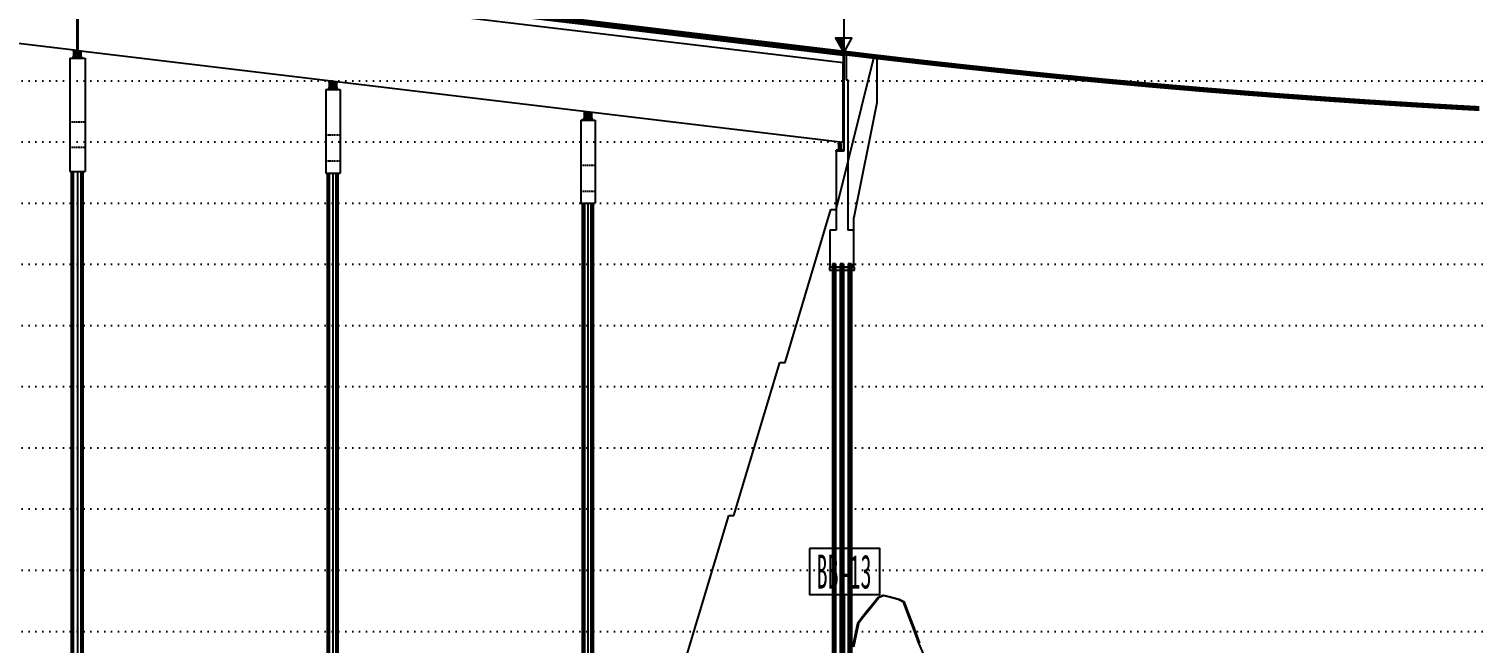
# Model space of a CAD drawing. Header units: millimetres. Extents: x -1499 to 6658, y -12483 to -6008.
# Drawn here: x 5701.9 to 5985, y -11335.4 to -11214.9 of the extents above; entities that cross this region are included whole.
import ezdxf
from ezdxf.enums import TextEntityAlignment as Align

# ---------------------------------------------------------------- set-up
doc = ezdxf.new("R2010")
doc.units = ezdxf.units.MM
for name, pattern in [('A-CENTR01', [2, 1.25, -0.25, 0.25, -0.25]), ('A-DASHD01', [0.75, 0.5, -0.25]), ('A-DOTLN01H', [0.125, 0, -0.125]), ('HIDDEN', [0.375, 0.25, -0.125])]:
    doc.linetypes.add(name, pattern=pattern)
for name, color, linetype in [('3공구_종점_CR-VPLN', 1, 'Continuous'), ('CR-GRID', 56, 'A-DOTLN01H'), ('CR-LEAL', 1, 'Continuous'), ('CS-CNTL', 1, 'A-CENTR01'), ('CS-CONC-MAJR', 4, 'Continuous'), ('CS-PATT', 1, 'Continuous'), ('CS-SYMB', 3, 'Continuous'), ('CS-TEXT', 3, 'Continuous'), ('Layer', 7, 'Continuous'), ('교량', 4, 'Continuous'), ('종단계획선', 7, 'Continuous'), ('종단지반선', 3, 'Continuous'), ('파일', 3, 'Continuous')]:
    doc.layers.add(name, color=color, linetype=linetype)
doc.layers.add('CR-VGRD', color=7, linetype='Continuous', true_color=0x7f7f7f)
doc.styles.add('굴림체', font='굴림체')

# ---------------------------------------------------------------- blocks, each defined once
blk = doc.blocks.new('BB-13')
at = {"layer": 'Layer'}
for points in [[(-2.25, 3.5), (-2.25, 2), (2.347, 2), (2.347, 3.5), (-2.25, 3.5)], [(-2.25, 2), (2.347, 2)], [(0, 2), (0, 0)], [(-1, 0), (-1, -10), (1, -10), (1, 0), (-1, 0)], [(-0.5, 0), (-0.5, -10)], [(0, 0), (0, -10)], [(0.5, 0), (0.5, -10)], [(1, -1), (4, -1)], [(1, -2), (4, -2)], [(1, -3), (4, -3)], [(1, -4), (4, -4)], [(1, -5), (4, -5)], [(1, -6), (4, -6)], [(1, -7), (4, -7)], [(1, -8), (4, -8)], [(1, -9), (4, -9)], [(-3, -10), (-1, -10)], [(-1, -10.45), (-0.55, -10)], [(-1, -11.45), (0.45, -10)], [(-1, -10.55), (-0.45, -10)], [(-1, -11.55), (0.55, -10)], [(-1, -10), (-1, -17), (1, -17), (1, -10), (-1, -10)], [(-0.5, -10.35), (-0.5, -10.65)], [(-0.15, -10), (0.15, -10)], [(0, -10), (0, -10.15)], [(0.5, -10.35), (0.5, -10.65)], [(1, -10), (4, -10)], [(-1, -12.45), (1, -10.45)], [(-1, -12.55), (1, -10.55)], [(-0.65, -10.5), (-0.35, -10.5)], [(0, -10.85), (0, -11.15)], [(0.35, -10.5), (0.65, -10.5)], [(-0.15, -11), (0.15, -11)], [(1, -11), (4, -11)], [(-1, -13.45), (1, -11.45)], [(-1, -13.55), (1, -11.55)], [(-0.65, -11.5), (-0.35, -11.5)], [(-0.5, -11.35), (-0.5, -11.65)], [(0.35, -11.5), (0.65, -11.5)], [(0.5, -11.35), (0.5, -11.65)], [(-0.15, -12), (0.15, -12)], [(0, -11.85), (0, -12.15)], [(1, -12), (4, -12)], [(-1, -14.45), (1, -12.45)], [(-1, -14.55), (1, -12.55)], [(-0.65, -12.5), (-0.35, -12.5)], [(-0.5, -12.35), (-0.5, -12.65)], [(0.35, -12.5), (0.65, -12.5)], [(0.5, -12.35), (0.5, -12.65)], [(-0.15, -13), (0.15, -13)], [(0, -12.85), (0, -13.15)], [(1, -13), (4, -13)], [(-1, -15.45), (1, -13.45)], [(-1, -15.55), (1, -13.55)], [(-0.65, -13.5), (-0.35, -13.5)], [(-0.5, -13.35), (-0.5, -13.65)], [(0.35, -13.5), (0.65, -13.5)], [(0.5, -13.35), (0.5, -13.65)], [(-0.15, -14), (0.15, -14)], [(0, -13.85), (0, -14.15)], [(1, -14), (4, -14)], [(-1, -16.45), (1, -14.45)], [(-1, -16.55), (1, -14.55)], [(-0.65, -14.5), (-0.35, -14.5)], [(-0.5, -14.35), (-0.5, -14.65)], [(0.35, -14.5), (0.65, -14.5)], [(0.5, -14.35), (0.5, -14.65)], [(-0.15, -15), (0.15, -15)], [(0, -14.85), (0, -15.15)], [(1, -15), (4, -15)], [(-0.65, -15.5), (-0.35, -15.5)], [(-0.55, -17), (1, -15.45)], [(-0.5, -15.35), (-0.5, -15.65)], [(-0.45, -17), (1, -15.55)], [(0.35, -15.5), (0.65, -15.5)], [(0.5, -15.35), (0.5, -15.65)], [(-0.15, -16), (0.15, -16)], [(0, -15.85), (0, -16.15)], [(1, -16), (4, -16)], [(-0.65, -16.5), (-0.35, -16.5)], [(-0.5, -16.35), (-0.5, -16.65)], [(0.35, -16.5), (0.65, -16.5)], [(0.45, -17), (1, -16.45)], [(0.5, -16.35), (0.5, -16.65)], [(0, -16.85), (0, -17)], [(0.55, -17), (1, -16.55)], [(-3, -17), (-1, -17)], [(-0.15, -17), (0.15, -17)], [(1, -17), (4, -17)]]:
    blk.add_lwpolyline(points, dxfattribs=at)
for centre, radius in [((-0.5, -0.3), 0.113), ((-0.5, -0.3), 0.101), ((-0.5, -0.3), 0.09), ((-0.5, -0.3), 0.0788), ((-0.5, -0.3), 0.0675), ((-0.5, -0.3), 0.0563), ((-0.5, -0.3), 0.045), ((-0.5, -0.3), 0.0338), ((-0.5, -0.3), 0.0225), ((-0.5, -0.3), 0.0112), ((0.5, -0.3), 0.113), ((0.5, -0.3), 0.101), ((0.5, -0.3), 0.09), ((0.5, -0.3), 0.0788), ((0.5, -0.3), 0.0675), ((0.5, -0.3), 0.0563), ((0.5, -0.3), 0.045), ((0.5, -0.3), 0.0338), ((0.5, -0.3), 0.0225), ((0.5, -0.3), 0.0112), ((0, -0.75), 0.113), ((0, -0.75), 0.101), ((0, -0.75), 0.09), ((0, -0.75), 0.0788), ((0, -0.75), 0.0675), ((0, -0.75), 0.0563), ((0, -0.75), 0.045), ((0, -0.75), 0.0338), ((0, -0.75), 0.0225), ((0, -0.75), 0.0112), ((-0.5, -1.2), 0.113), ((-0.5, -1.2), 0.101), ((-0.5, -1.2), 0.09), ((-0.5, -1.2), 0.0788), ((-0.5, -1.2), 0.0675), ((-0.5, -1.2), 0.0563), ((-0.5, -1.2), 0.045), ((-0.5, -1.2), 0.0338), ((-0.5, -1.2), 0.0225), ((-0.5, -1.2), 0.0112), ((0.5, -1.2), 0.113), ((0.5, -1.2), 0.101), ((0.5, -1.2), 0.09), ((0.5, -1.2), 0.0788), ((0.5, -1.2), 0.0675), ((0.5, -1.2), 0.0563), ((0.5, -1.2), 0.045), ((0.5, -1.2), 0.0338), ((0.5, -1.2), 0.0225), ((0.5, -1.2), 0.0112), ((0, -1.65), 0.113), ((0, -1.65), 0.101), ((0, -1.65), 0.09), ((0, -1.65), 0.0788), ((0, -1.65), 0.0675), ((0, -1.65), 0.0563), ((0, -1.65), 0.045), ((0, -1.65), 0.0338), ((0, -1.65), 0.0225), ((0, -1.65), 0.0112), ((-0.5, -2.1), 0.113), ((-0.5, -2.1), 0.101), ((-0.5, -2.1), 0.09), ((-0.5, -2.1), 0.0788), ((-0.5, -2.1), 0.0675), ((-0.5, -2.1), 0.0563), ((-0.5, -2.1), 0.045), ((-0.5, -2.1), 0.0338), ((-0.5, -2.1), 0.0225), ((-0.5, -2.1), 0.0112), ((0.5, -2.1), 0.113), ((0.5, -2.1), 0.101), ((0.5, -2.1), 0.09), ((0.5, -2.1), 0.0788), ((0.5, -2.1), 0.0675), ((0.5, -2.1), 0.0563), ((0.5, -2.1), 0.045), ((0.5, -2.1), 0.0338), ((0.5, -2.1), 0.0225), ((0.5, -2.1), 0.0112), ((0, -2.55), 0.113), ((0, -2.55), 0.101), ((0, -2.55), 0.09), ((0, -2.55), 0.0788), ((0, -2.55), 0.0675), ((0, -2.55), 0.0563), ((0, -2.55), 0.045), ((0, -2.55), 0.0338), ((0, -2.55), 0.0225), ((0, -2.55), 0.0112), ((-0.5, -3), 0.113), ((-0.5, -3), 0.101), ((-0.5, -3), 0.09), ((-0.5, -3), 0.0788), ((-0.5, -3), 0.0675), ((-0.5, -3), 0.0563), ((-0.5, -3), 0.045), ((-0.5, -3), 0.0338), ((-0.5, -3), 0.0225), ((-0.5, -3), 0.0112), ((0.5, -3), 0.113), ((0.5, -3), 0.101), ((0.5, -3), 0.09), ((0.5, -3), 0.0788), ((0.5, -3), 0.0675), ((0.5, -3), 0.0563), ((0.5, -3), 0.045), ((0.5, -3), 0.0338), ((0.5, -3), 0.0225), ((0.5, -3), 0.0112), ((0, -3.45), 0.113), ((0, -3.45), 0.101), ((0, -3.45), 0.09), ((0, -3.45), 0.0788), ((0, -3.45), 0.0675), ((0, -3.45), 0.0563), ((0, -3.45), 0.045), ((0, -3.45), 0.0338), ((0, -3.45), 0.0225), ((0, -3.45), 0.0112), ((-0.5, -3.9), 0.113), ((-0.5, -3.9), 0.101), ((-0.5, -3.9), 0.09), ((-0.5, -3.9), 0.0788), ((-0.5, -3.9), 0.0675), ((-0.5, -3.9), 0.0563), ((-0.5, -3.9), 0.045), ((-0.5, -3.9), 0.0338), ((-0.5, -3.9), 0.0225), ((-0.5, -3.9), 0.0112), ((0, -4.35), 0.113), ((0.5, -3.9), 0.113), ((0.5, -3.9), 0.101), ((0.5, -3.9), 0.09), ((0.5, -3.9), 0.0788), ((0.5, -3.9), 0.0675), ((0.5, -3.9), 0.0563), ((0.5, -3.9), 0.045), ((0.5, -3.9), 0.0338), ((0.5, -3.9), 0.0225), ((0.5, -3.9), 0.0112), ((-0.5, -4.8), 0.113), ((-0.5, -4.8), 0.101), ((-0.5, -4.8), 0.09), ((0, -4.35), 0.101), ((0, -4.35), 0.09), ((0, -4.35), 0.0788), ((0, -4.35), 0.0675), ((0, -4.35), 0.0563), ((0, -4.35), 0.045), ((0, -4.35), 0.0338), ((0, -4.35), 0.0225), ((0, -4.35), 0.0112), ((0.5, -4.8), 0.113), ((0.5, -4.8), 0.101), ((0.5, -4.8), 0.09), ((-0.5, -4.8), 0.0788), ((-0.5, -4.8), 0.0675), ((-0.5, -4.8), 0.0563), ((-0.5, -4.8), 0.045), ((-0.5, -4.8), 0.0338), ((-0.5, -4.8), 0.0225), ((-0.5, -4.8), 0.0112), ((0, -5.25), 0.113), ((0, -5.25), 0.101), ((0, -5.25), 0.09), ((0, -5.25), 0.0788), ((0, -5.25), 0.0675), ((0.5, -4.8), 0.0788), ((0.5, -4.8), 0.0675), ((0.5, -4.8), 0.0563), ((0.5, -4.8), 0.045), ((0.5, -4.8), 0.0338), ((0.5, -4.8), 0.0225), ((0.5, -4.8), 0.0112), ((-0.5, -5.7), 0.113), ((-0.5, -5.7), 0.101), ((-0.5, -5.7), 0.09), ((-0.5, -5.7), 0.0788), ((-0.5, -5.7), 0.0675), ((-0.5, -5.7), 0.0563), ((-0.5, -5.7), 0.045), ((0, -5.25), 0.0563), ((0, -5.25), 0.045), ((0, -5.25), 0.0338), ((0, -5.25), 0.0225), ((0, -5.25), 0.0112), ((0.5, -5.7), 0.113), ((0.5, -5.7), 0.101), ((0.5, -5.7), 0.09), ((0.5, -5.7), 0.0788), ((0.5, -5.7), 0.0675), ((0.5, -5.7), 0.0563), ((0.5, -5.7), 0.045), ((-0.5, -5.7), 0.0338), ((-0.5, -5.7), 0.0225), ((-0.5, -5.7), 0.0112), ((0, -6.15), 0.113), ((0, -6.15), 0.101), ((0, -6.15), 0.09), ((0, -6.15), 0.0788), ((0, -6.15), 0.0675), ((0, -6.15), 0.0563), ((0, -6.15), 0.045), ((0, -6.15), 0.0338), ((0, -6.15), 0.0225), ((0.5, -5.7), 0.0338), ((0.5, -5.7), 0.0225), ((0.5, -5.7), 0.0112), ((-0.5, -6.6), 0.113), ((-0.5, -6.6), 0.101), ((-0.5, -6.6), 0.09), ((-0.5, -6.6), 0.0788), ((-0.5, -6.6), 0.0675), ((-0.5, -6.6), 0.0563), ((-0.5, -6.6), 0.045), ((-0.5, -6.6), 0.0338), ((-0.5, -6.6), 0.0225), ((-0.5, -6.6), 0.0112), ((0, -6.15), 0.0112), ((0.5, -6.6), 0.113), ((0.5, -6.6), 0.101), ((0.5, -6.6), 0.09), ((0.5, -6.6), 0.0788), ((0.5, -6.6), 0.0675), ((0.5, -6.6), 0.0563), ((0.5, -6.6), 0.045), ((0.5, -6.6), 0.0338), ((0.5, -6.6), 0.0225), ((0.5, -6.6), 0.0112), ((0, -7.05), 0.113), ((0, -7.05), 0.101), ((0, -7.05), 0.09), ((0, -7.05), 0.0788), ((0, -7.05), 0.0675), ((0, -7.05), 0.0563), ((0, -7.05), 0.045), ((0, -7.05), 0.0338), ((0, -7.05), 0.0225), ((0, -7.05), 0.0112), ((-0.5, -7.5), 0.113), ((-0.5, -7.5), 0.101), ((-0.5, -7.5), 0.09), ((-0.5, -7.5), 0.0788), ((-0.5, -7.5), 0.0675), ((-0.5, -7.5), 0.0563), ((-0.5, -7.5), 0.045), ((-0.5, -7.5), 0.0338), ((-0.5, -7.5), 0.0225), ((-0.5, -7.5), 0.0112), ((0.5, -7.5), 0.113), ((0.5, -7.5), 0.101), ((0.5, -7.5), 0.09), ((0.5, -7.5), 0.0788), ((0.5, -7.5), 0.0675), ((0.5, -7.5), 0.0563), ((0.5, -7.5), 0.045), ((0.5, -7.5), 0.0338), ((0.5, -7.5), 0.0225), ((0.5, -7.5), 0.0112), ((0, -7.95), 0.113), ((0, -7.95), 0.101), ((0, -7.95), 0.09), ((0, -7.95), 0.0788), ((0, -7.95), 0.0675), ((0, -7.95), 0.0563), ((0, -7.95), 0.045), ((0, -7.95), 0.0338), ((0, -7.95), 0.0225), ((0, -7.95), 0.0112), ((-0.5, -8.4), 0.113), ((-0.5, -8.4), 0.101), ((-0.5, -8.4), 0.09), ((-0.5, -8.4), 0.0788), ((-0.5, -8.4), 0.0675), ((-0.5, -8.4), 0.0563), ((-0.5, -8.4), 0.045), ((-0.5, -8.4), 0.0338), ((-0.5, -8.4), 0.0225), ((-0.5, -8.4), 0.0112), ((0.5, -8.4), 0.113), ((0.5, -8.4), 0.101), ((0.5, -8.4), 0.09), ((0.5, -8.4), 0.0788), ((0.5, -8.4), 0.0675), ((0.5, -8.4), 0.0563), ((0.5, -8.4), 0.045), ((0.5, -8.4), 0.0338), ((0.5, -8.4), 0.0225), ((0.5, -8.4), 0.0112), ((0, -8.85), 0.113), ((0, -8.85), 0.101), ((0, -8.85), 0.09), ((0, -8.85), 0.0788), ((0, -8.85), 0.0675), ((0, -8.85), 0.0563), ((0, -8.85), 0.045), ((0, -8.85), 0.0338), ((0, -8.85), 0.0225), ((0, -8.85), 0.0112), ((-0.5, -9.3), 0.113), ((-0.5, -9.3), 0.101), ((-0.5, -9.3), 0.09), ((-0.5, -9.3), 0.0788), ((-0.5, -9.3), 0.0675), ((-0.5, -9.3), 0.0563), ((-0.5, -9.3), 0.045), ((-0.5, -9.3), 0.0338), ((-0.5, -9.3), 0.0225), ((-0.5, -9.3), 0.0112), ((0.5, -9.3), 0.113), ((0.5, -9.3), 0.101), ((0.5, -9.3), 0.09), ((0.5, -9.3), 0.0788), ((0.5, -9.3), 0.0675), ((0.5, -9.3), 0.0563), ((0.5, -9.3), 0.045), ((0.5, -9.3), 0.0338), ((0.5, -9.3), 0.0225), ((0.5, -9.3), 0.0112), ((0, -9.75), 0.113), ((0, -9.75), 0.101), ((0, -9.75), 0.09), ((0, -9.75), 0.0788), ((0, -9.75), 0.0675), ((0, -9.75), 0.0563), ((0, -9.75), 0.045), ((0, -9.75), 0.0338), ((0, -9.75), 0.0225), ((0, -9.75), 0.0112)]:
    blk.add_circle(centre, radius, dxfattribs=at)
at = {"layer": 'Layer', "style": '굴림체'}
blk.add_text('BB-13', height=1.1111, dxfattribs=at).set_placement((0, 2.75), align=Align.MIDDLE_CENTER)
for s, p in [('15/30', (1, -0.87)), ('23/30', (1, -1.87)), ('31/30', (1, -2.87)), ('38/30', (1, -3.87)), ('47/30', (1, -4.87)), ('50/19', (1, -5.87)), ('50/19', (1, -6.87)), ('50/18', (1, -7.87)), ('50/16', (1, -8.87)), ('  10.0', (-4, -9.87)), ('50/10', (1, -9.87)), ('50/10', (1, -10.87)), ('50/ 8', (1, -11.87)), ('50/ 6', (1, -12.87)), ('50/ 8', (1, -13.87)), ('50/ 5', (1, -14.87)), ('50/ 3', (1, -15.87)), ('  17.0', (-4, -16.87)), ('50/ 2', (1, -16.87))]:
    blk.add_text(s, height=0.7407, dxfattribs=at).set_placement(p)
blk = doc.blocks.new('1231241242144122')
at = {"color": 1, "ltscale": 1000}
for p, q in [((7489.38, -11182.43), (7489.38, -10981.43)), ((7489.44, -11182.43), (7489.44, -10981.43)), ((7489.56, -11182.43), (7489.56, -10981.43)), ((7489.76, -11182.43), (7489.76, -10981.43)), ((7490.51, -10981.43), (7490.51, -11182.43)), ((7491.26, -11182.43), (7491.26, -10981.43)), ((7491.46, -11182.43), (7491.46, -10981.43)), ((7491.58, -11182.43), (7491.58, -10981.43)), ((7491.64, -11182.43), (7491.64, -10981.43)), ((7539.57, -11193.54), (7539.57, -10981.74)), ((7539.63, -11193.54), (7539.63, -10981.74)), ((7539.75, -11193.54), (7539.75, -10981.74)), ((7539.95, -11193.54), (7539.95, -10981.74)), ((7540.6, -10981.74), (7540.6, -11193.54)), ((7541.25, -11193.54), (7541.25, -10981.74)), ((7541.45, -11193.54), (7541.45, -10981.74)), ((7541.57, -11193.54), (7541.57, -10981.74)), ((7541.63, -11193.54), (7541.63, -10981.74)), ((7589.56, -11143.64), (7589.56, -10987.64)), ((7589.62, -11143.64), (7589.62, -10987.64)), ((7589.74, -11143.64), (7589.74, -10987.64)), ((7589.94, -11143.64), (7589.94, -10987.64)), ((7590.59, -10987.64), (7590.59, -11143.64)), ((7591.24, -11143.64), (7591.24, -10987.64)), ((7591.44, -11143.64), (7591.44, -10987.64)), ((7591.56, -11143.64), (7591.56, -10987.64)), ((7591.62, -11143.64), (7591.62, -10987.64))]:
    blk.add_line(p, q, dxfattribs=at)
at = {"layer": '3공구_종점_CR-VPLN', "linetype": 'Continuous'}
for p, q in [((7195.41, -10904.72), (7642.91, -10958.42)), ((7642.91, -10958.42), (7643.41, -10958.48)), ((7643.41, -10958.48), (7643.91, -10958.54)), ((7643.91, -10958.54), (7644.41, -10958.6)), ((7644.41, -10958.6), (7644.91, -10958.66)), ((7644.91, -10958.66), (7645.41, -10958.71)), ((7645.41, -10958.71), (7645.91, -10958.77)), ((7645.91, -10958.77), (7646.41, -10958.83)), ((7646.41, -10958.83), (7646.91, -10958.89)), ((7646.91, -10958.89), (7647.41, -10958.95)), ((7647.41, -10958.95), (7647.91, -10959.01)), ((7647.91, -10959.01), (7648.41, -10959.07)), ((7648.41, -10959.07), (7648.91, -10959.13)), ((7648.91, -10959.13), (7649.41, -10959.18)), ((7649.41, -10959.18), (7649.91, -10959.24)), ((7649.91, -10959.24), (7650.41, -10959.3)), ((7650.41, -10959.3), (7650.91, -10959.36)), ((7650.91, -10959.36), (7651.41, -10959.42)), ((7651.41, -10959.42), (7651.91, -10959.47)), ((7651.91, -10959.47), (7652.41, -10959.53)), ((7652.41, -10959.53), (7652.91, -10959.59)), ((7652.91, -10959.59), (7653.41, -10959.65)), ((7653.41, -10959.65), (7653.91, -10959.7)), ((7653.91, -10959.7), (7654.41, -10959.76)), ((7654.41, -10959.76), (7654.91, -10959.82)), ((7654.91, -10959.82), (7655.41, -10959.87)), ((7655.41, -10959.87), (7655.91, -10959.93)), ((7655.91, -10959.93), (7656.41, -10959.99)), ((7656.41, -10959.99), (7656.91, -10960.04)), ((7656.91, -10960.04), (7657.41, -10960.1)), ((7657.41, -10960.1), (7657.91, -10960.16)), ((7657.91, -10960.16), (7658.41, -10960.21)), ((7658.41, -10960.21), (7658.91, -10960.27)), ((7658.91, -10960.27), (7659.41, -10960.32)), ((7659.41, -10960.32), (7659.91, -10960.38)), ((7659.91, -10960.38), (7660.41, -10960.43)), ((7660.41, -10960.43), (7660.91, -10960.49)), ((7660.91, -10960.49), (7661.41, -10960.54)), ((7661.41, -10960.54), (7661.91, -10960.6)), ((7661.91, -10960.6), (7662.41, -10960.65)), ((7662.41, -10960.65), (7662.91, -10960.71)), ((7662.91, -10960.71), (7663.41, -10960.76)), ((7663.41, -10960.76), (7663.91, -10960.82)), ((7663.91, -10960.82), (7664.41, -10960.87)), ((7664.41, -10960.87), (7664.91, -10960.93)), ((7664.91, -10960.93), (7665.41, -10960.98)), ((7665.41, -10960.98), (7665.91, -10961.03)), ((7665.91, -10961.03), (7666.41, -10961.09)), ((7666.41, -10961.09), (7666.91, -10961.14)), ((7666.91, -10961.14), (7667.41, -10961.19)), ((7667.41, -10961.19), (7667.91, -10961.25)), ((7667.91, -10961.25), (7668.41, -10961.3)), ((7668.41, -10961.3), (7668.91, -10961.35)), ((7668.91, -10961.35), (7669.41, -10961.41)), ((7669.41, -10961.41), (7669.91, -10961.46)), ((7669.91, -10961.46), (7670.41, -10961.51)), ((7670.41, -10961.51), (7670.91, -10961.56)), ((7670.91, -10961.56), (7671.41, -10961.62)), ((7671.41, -10961.62), (7671.91, -10961.67)), ((7671.91, -10961.67), (7672.41, -10961.72)), ((7672.41, -10961.72), (7672.91, -10961.77)), ((7672.91, -10961.77), (7673.41, -10961.83)), ((7673.41, -10961.83), (7673.91, -10961.88)), ((7673.91, -10961.88), (7674.41, -10961.93)), ((7674.41, -10961.93), (7674.91, -10961.98)), ((7674.91, -10961.98), (7675.41, -10962.03)), ((7675.41, -10962.03), (7675.91, -10962.08)), ((7675.91, -10962.08), (7676.41, -10962.13)), ((7676.41, -10962.13), (7676.91, -10962.18)), ((7676.91, -10962.18), (7677.41, -10962.24)), ((7677.41, -10962.24), (7677.91, -10962.29)), ((7677.91, -10962.29), (7678.41, -10962.34)), ((7678.41, -10962.34), (7678.91, -10962.39)), ((7678.91, -10962.39), (7679.41, -10962.44)), ((7679.41, -10962.44), (7679.91, -10962.49)), ((7679.91, -10962.49), (7680.41, -10962.54)), ((7680.41, -10962.54), (7680.91, -10962.59)), ((7680.91, -10962.59), (7681.41, -10962.64)), ((7681.41, -10962.64), (7681.91, -10962.69)), ((7681.91, -10962.69), (7682.41, -10962.74)), ((7682.41, -10962.74), (7682.91, -10962.78)), ((7682.91, -10962.78), (7683.41, -10962.83)), ((7683.41, -10962.83), (7683.91, -10962.88)), ((7683.91, -10962.88), (7684.41, -10962.93)), ((7684.41, -10962.93), (7684.91, -10962.98)), ((7684.91, -10962.98), (7685.41, -10963.03)), ((7685.41, -10963.03), (7685.91, -10963.08)), ((7685.91, -10963.08), (7686.41, -10963.13)), ((7686.41, -10963.13), (7686.91, -10963.17)), ((7686.91, -10963.17), (7687.41, -10963.22)), ((7687.41, -10963.22), (7687.91, -10963.27)), ((7687.91, -10963.27), (7688.41, -10963.32)), ((7688.41, -10963.32), (7688.91, -10963.37)), ((7688.91, -10963.37), (7689.41, -10963.41)), ((7689.41, -10963.41), (7689.91, -10963.46)), ((7689.91, -10963.46), (7690.41, -10963.51)), ((7690.41, -10963.51), (7690.91, -10963.56)), ((7690.91, -10963.56), (7691.41, -10963.6)), ((7691.41, -10963.6), (7691.91, -10963.65)), ((7691.91, -10963.65), (7692.41, -10963.7)), ((7692.41, -10963.7), (7692.91, -10963.74)), ((7692.91, -10963.74), (7693.41, -10963.79)), ((7693.41, -10963.79), (7693.91, -10963.83)), ((7693.91, -10963.83), (7694.41, -10963.88)), ((7694.41, -10963.88), (7694.91, -10963.93)), ((7694.91, -10963.93), (7695.41, -10963.97)), ((7695.41, -10963.97), (7695.91, -10964.02)), ((7695.91, -10964.02), (7696.41, -10964.06)), ((7696.41, -10964.06), (7696.91, -10964.11)), ((7696.91, -10964.11), (7697.41, -10964.16)), ((7697.41, -10964.16), (7697.91, -10964.2)), ((7697.91, -10964.2), (7698.41, -10964.25)), ((7698.41, -10964.25), (7698.91, -10964.29)), ((7698.91, -10964.29), (7699.41, -10964.34)), ((7699.41, -10964.34), (7699.91, -10964.38)), ((7699.91, -10964.38), (7700.41, -10964.42)), ((7700.41, -10964.42), (7700.91, -10964.47)), ((7700.91, -10964.47), (7701.41, -10964.51)), ((7701.41, -10964.51), (7701.91, -10964.56)), ((7701.91, -10964.56), (7702.41, -10964.6)), ((7702.41, -10964.6), (7702.91, -10964.65)), ((7702.91, -10964.65), (7703.41, -10964.69)), ((7703.41, -10964.69), (7703.91, -10964.73)), ((7703.91, -10964.73), (7704.41, -10964.78)), ((7704.41, -10964.78), (7704.91, -10964.82)), ((7704.91, -10964.82), (7705.41, -10964.86)), ((7705.41, -10964.86), (7705.91, -10964.91)), ((7705.91, -10964.91), (7706.41, -10964.95)), ((7706.41, -10964.95), (7706.91, -10964.99)), ((7706.91, -10964.99), (7707.41, -10965.03)), ((7707.41, -10965.03), (7707.91, -10965.08)), ((7707.91, -10965.08), (7708.41, -10965.12)), ((7708.41, -10965.12), (7708.91, -10965.16)), ((7708.91, -10965.16), (7709.41, -10965.2)), ((7709.41, -10965.2), (7709.91, -10965.25)), ((7709.91, -10965.25), (7710.41, -10965.29)), ((7710.41, -10965.29), (7710.91, -10965.33)), ((7710.91, -10965.33), (7711.41, -10965.37)), ((7711.41, -10965.37), (7711.91, -10965.41)), ((7711.91, -10965.41), (7712.41, -10965.45)), ((7712.41, -10965.45), (7712.91, -10965.49)), ((7712.91, -10965.49), (7713.41, -10965.54)), ((7713.41, -10965.54), (7713.91, -10965.58)), ((7713.91, -10965.58), (7714.41, -10965.62)), ((7714.41, -10965.62), (7714.91, -10965.66)), ((7714.91, -10965.66), (7715.41, -10965.7)), ((7715.41, -10965.7), (7715.91, -10965.74)), ((7715.91, -10965.74), (7716.41, -10965.78)), ((7716.41, -10965.78), (7716.91, -10965.82)), ((7716.91, -10965.82), (7717.41, -10965.86)), ((7717.41, -10965.86), (7717.91, -10965.9)), ((7717.91, -10965.9), (7718.41, -10965.94)), ((7718.41, -10965.94), (7718.91, -10965.98)), ((7718.91, -10965.98), (7719.41, -10966.02)), ((7719.41, -10966.02), (7719.91, -10966.06)), ((7719.91, -10966.06), (7720.41, -10966.1)), ((7720.41, -10966.1), (7720.91, -10966.14)), ((7720.91, -10966.14), (7721.41, -10966.17)), ((7721.41, -10966.17), (7721.91, -10966.21)), ((7721.91, -10966.21), (7722.41, -10966.25)), ((7722.41, -10966.25), (7722.91, -10966.29)), ((7722.91, -10966.29), (7723.41, -10966.33)), ((7723.41, -10966.33), (7723.91, -10966.37)), ((7723.91, -10966.37), (7724.41, -10966.41)), ((7724.41, -10966.41), (7724.91, -10966.44)), ((7724.91, -10966.44), (7725.41, -10966.48)), ((7725.41, -10966.48), (7725.91, -10966.52)), ((7725.91, -10966.52), (7726.41, -10966.56)), ((7726.41, -10966.56), (7726.91, -10966.59)), ((7726.91, -10966.59), (7727.41, -10966.63)), ((7727.41, -10966.63), (7727.91, -10966.67)), ((7727.91, -10966.67), (7728.41, -10966.71)), ((7728.41, -10966.71), (7728.91, -10966.74)), ((7728.91, -10966.74), (7729.41, -10966.78)), ((7729.41, -10966.78), (7729.91, -10966.82)), ((7729.91, -10966.82), (7730.41, -10966.85)), ((7730.41, -10966.85), (7730.91, -10966.89)), ((7730.91, -10966.89), (7731.41, -10966.92)), ((7731.41, -10966.92), (7731.91, -10966.96)), ((7731.91, -10966.96), (7732.41, -10967)), ((7732.41, -10967), (7732.91, -10967.03)), ((7732.91, -10967.03), (7733.41, -10967.07)), ((7733.41, -10967.07), (7733.91, -10967.1)), ((7733.91, -10967.1), (7734.41, -10967.14)), ((7734.41, -10967.14), (7734.91, -10967.17)), ((7734.91, -10967.17), (7735.41, -10967.21)), ((7735.41, -10967.21), (7735.91, -10967.24)), ((7735.91, -10967.24), (7736.41, -10967.28)), ((7736.41, -10967.28), (7736.91, -10967.31)), ((7736.91, -10967.31), (7737.41, -10967.35)), ((7737.41, -10967.35), (7737.91, -10967.38)), ((7737.91, -10967.38), (7738.41, -10967.42)), ((7738.41, -10967.42), (7738.91, -10967.45)), ((7738.91, -10967.45), (7739.41, -10967.49)), ((7739.41, -10967.49), (7739.91, -10967.52)), ((7739.91, -10967.52), (7740.41, -10967.55)), ((7740.41, -10967.55), (7740.91, -10967.59)), ((7740.91, -10967.59), (7741.41, -10967.62)), ((7741.41, -10967.62), (7741.91, -10967.65)), ((7741.91, -10967.65), (7742.41, -10967.69)), ((7742.41, -10967.69), (7742.91, -10967.72)), ((7742.91, -10967.72), (7743.41, -10967.75)), ((7743.41, -10967.75), (7743.91, -10967.79)), ((7743.91, -10967.79), (7744.41, -10967.82))]:
    blk.add_line(p, q, dxfattribs=at)
at = {"layer": 'CR-VGRD', "color": 3, "linetype": 'Continuous'}
for p, q in [((7639.21, -10988.87), (7646.71, -10958.87)), ((7639.21, -10988.87), (7646.71, -10958.87)), ((7629.21, -11018.87), (7638.21, -10988.87)), ((7629.21, -11018.87), (7638.21, -10988.87)), ((7638.21, -10988.87), (7639.21, -10988.87)), ((7638.21, -10988.87), (7639.21, -10988.87)), ((7619.21, -11048.87), (7628.21, -11018.87)), ((7619.21, -11048.87), (7628.21, -11018.87)), ((7628.21, -11018.87), (7629.21, -11018.87)), ((7628.21, -11018.87), (7629.21, -11018.87)), ((7609.21, -11078.87), (7618.21, -11048.87)), ((7618.21, -11048.87), (7619.21, -11048.87)), ((7618.21, -11048.87), (7619.21, -11048.87)), ((7618.21, -11048.87), (7619.21, -11048.87))]:
    blk.add_line(p, q, dxfattribs=at)
at = {"layer": 'CS-CNTL', "linetype": 'A-DASHD01'}
for p, q in [((7638.79, -10999.55), (7638.79, -11245.55)), ((7640.36, -10999.55), (7640.36, -11245.55)), ((7641.92, -10999.55), (7641.92, -11245.55))]:
    blk.add_line(p, q, dxfattribs=at)
at = {"layer": 'CS-CONC-MAJR'}
for p, q in [((7489.76, -10957.67), (7490.36, -10957.7)), ((7489.76, -10957.83), (7489.76, -10957.67)), ((7489.76, -10957.83), (7490.36, -10957.83)), ((7489.81, -10958.73), (7489.81, -10957.83)), ((7489.81, -10958.73), (7489.81, -10957.83)), ((7489.83, -10958.73), (7489.83, -10957.83)), ((7489.86, -10958.73), (7489.86, -10957.83)), ((7489.91, -10958.73), (7489.91, -10957.83)), ((7490.06, -10958.73), (7490.06, -10957.83)), ((7490.06, -10958.73), (7490.06, -10957.83)), ((7490.21, -10958.73), (7490.21, -10957.83)), ((7490.26, -10958.73), (7490.26, -10957.83)), ((7490.29, -10958.73), (7490.29, -10957.83)), ((7490.3, -10958.73), (7490.3, -10957.83)), ((7490.31, -10957.83), (7490.31, -10958.73)), ((7490.36, -10957.7), (7490.36, -10957.83)), ((7490.66, -10957.69), (7491.26, -10957.72)), ((7490.66, -10957.86), (7490.66, -10957.69)), ((7490.66, -10957.86), (7491.26, -10957.86)), ((7490.71, -10958.76), (7490.71, -10957.86)), ((7490.71, -10958.76), (7490.71, -10957.86)), ((7490.73, -10958.76), (7490.73, -10957.86)), ((7490.76, -10958.76), (7490.76, -10957.86)), ((7490.81, -10958.76), (7490.81, -10957.86)), ((7490.96, -10958.76), (7490.96, -10957.86)), ((7490.96, -10958.76), (7490.96, -10957.86)), ((7491.11, -10958.76), (7491.11, -10957.86)), ((7491.16, -10958.76), (7491.16, -10957.86)), ((7491.19, -10958.76), (7491.19, -10957.86)), ((7491.2, -10958.76), (7491.2, -10957.86)), ((7491.21, -10957.86), (7491.21, -10958.76)), ((7491.26, -10957.72), (7491.26, -10957.86)), ((7640.71, -10958.15), (7640.71, -10977.4)), ((7640.71, -10958.15), (7641.21, -10958.15)), ((7641.21, -10958.15), (7641.21, -10963.43)), ((7489.51, -10959.03), (7490.51, -10959.03)), ((7489.51, -10959.21), (7489.51, -10959.03)), ((7489.51, -10959.21), (7491.41, -10959.21)), ((7489.71, -10959.03), (7489.76, -10958.73)), ((7490.41, -10959.03), (7489.71, -10959.03)), ((7489.76, -10958.73), (7490.36, -10958.73)), ((7490.31, -10958.73), (7489.81, -10958.73)), ((7490.36, -10958.73), (7490.41, -10959.03)), ((7490.51, -10959.03), (7490.51, -10959.06)), ((7490.51, -10959.06), (7491.41, -10959.06)), ((7490.61, -10959.06), (7490.66, -10958.76)), ((7491.31, -10959.06), (7490.61, -10959.06)), ((7490.66, -10958.76), (7491.26, -10958.76)), ((7491.21, -10958.76), (7490.71, -10958.76)), ((7491.26, -10958.76), (7491.31, -10959.06)), ((7491.41, -10959.06), (7491.41, -10959.21)), ((7647.21, -10958.93), (7647.21, -10967.93)), ((7539.85, -10963.82), (7540.45, -10963.85)), ((7539.85, -10963.98), (7539.85, -10963.82)), ((7539.85, -10963.98), (7540.45, -10963.98)), ((7539.9, -10964.88), (7539.9, -10963.98)), ((7539.9, -10964.88), (7539.9, -10963.98)), ((7539.92, -10964.88), (7539.92, -10963.98)), ((7539.95, -10964.88), (7539.95, -10963.98)), ((7540, -10964.88), (7540, -10963.98)), ((7540.15, -10964.88), (7540.15, -10963.98)), ((7540.15, -10964.88), (7540.15, -10963.98)), ((7540.3, -10964.88), (7540.3, -10963.98)), ((7540.35, -10964.88), (7540.35, -10963.98)), ((7540.38, -10964.88), (7540.38, -10963.98)), ((7540.39, -10964.88), (7540.39, -10963.98)), ((7540.4, -10963.98), (7540.4, -10964.88)), ((7540.45, -10963.85), (7540.45, -10963.98)), ((7540.75, -10963.84), (7541.35, -10963.87)), ((7540.75, -10964.01), (7540.75, -10963.84)), ((7540.75, -10964.01), (7541.35, -10964.01)), ((7540.8, -10964.91), (7540.8, -10964.01)), ((7540.8, -10964.91), (7540.8, -10964.01)), ((7540.82, -10964.91), (7540.82, -10964.01)), ((7540.85, -10964.91), (7540.85, -10964.01)), ((7540.9, -10964.91), (7540.9, -10964.01)), ((7541.05, -10964.91), (7541.05, -10964.01)), ((7541.05, -10964.91), (7541.05, -10964.01)), ((7541.2, -10964.91), (7541.2, -10964.01)), ((7541.25, -10964.91), (7541.25, -10964.01)), ((7541.28, -10964.91), (7541.28, -10964.01)), ((7541.29, -10964.91), (7541.29, -10964.01)), ((7541.3, -10964.01), (7541.3, -10964.91)), ((7541.35, -10963.87), (7541.35, -10964.01)), ((7641.21, -10963.43), (7641.51, -10963.43)), ((7641.51, -10963.43), (7641.51, -10992.95)), ((7539.6, -10965.18), (7540.6, -10965.18)), ((7539.6, -10965.36), (7539.6, -10965.18)), ((7539.6, -10965.36), (7541.5, -10965.36)), ((7539.8, -10965.18), (7539.85, -10964.88)), ((7540.5, -10965.18), (7539.8, -10965.18)), ((7539.85, -10964.88), (7540.45, -10964.88)), ((7540.4, -10964.88), (7539.9, -10964.88)), ((7540.45, -10964.88), (7540.5, -10965.18)), ((7540.6, -10965.18), (7540.6, -10965.21)), ((7540.6, -10965.21), (7541.5, -10965.21)), ((7540.7, -10965.21), (7540.75, -10964.91)), ((7541.4, -10965.21), (7540.7, -10965.21)), ((7540.75, -10964.91), (7541.35, -10964.91)), ((7541.3, -10964.91), (7540.8, -10964.91)), ((7541.35, -10964.91), (7541.4, -10965.21)), ((7541.5, -10965.21), (7541.5, -10965.36)), ((7589.84, -10969.81), (7590.44, -10969.84)), ((7589.84, -10969.98), (7589.84, -10969.81)), ((7590.44, -10969.84), (7590.44, -10969.98)), ((7590.74, -10969.84), (7591.34, -10969.87)), ((7590.74, -10970), (7590.74, -10969.84)), ((7591.34, -10969.87), (7591.34, -10970)), ((7647.21, -10967.93), (7642.71, -10990.43)), ((7589.59, -10971.18), (7590.59, -10971.18)), ((7589.59, -10971.35), (7589.59, -10971.18)), ((7589.59, -10971.35), (7591.49, -10971.35)), ((7589.79, -10971.18), (7589.84, -10970.88)), ((7590.49, -10971.18), (7589.79, -10971.18)), ((7589.84, -10969.98), (7590.44, -10969.98)), ((7589.84, -10970.88), (7590.44, -10970.88)), ((7589.89, -10970.88), (7589.89, -10969.98)), ((7589.89, -10970.88), (7589.89, -10969.98)), ((7590.39, -10970.88), (7589.89, -10970.88)), ((7589.91, -10970.88), (7589.91, -10969.98)), ((7589.94, -10970.88), (7589.94, -10969.98)), ((7589.99, -10970.88), (7589.99, -10969.98)), ((7590.14, -10970.88), (7590.14, -10969.98)), ((7590.14, -10970.88), (7590.14, -10969.98)), ((7590.29, -10970.88), (7590.29, -10969.98)), ((7590.34, -10970.88), (7590.34, -10969.98)), ((7590.37, -10970.88), (7590.37, -10969.98)), ((7590.38, -10970.88), (7590.38, -10969.98)), ((7590.39, -10969.98), (7590.39, -10970.88)), ((7590.44, -10970.88), (7590.49, -10971.18)), ((7590.59, -10971.18), (7590.59, -10971.2)), ((7590.59, -10971.2), (7591.49, -10971.2)), ((7590.69, -10971.2), (7590.74, -10970.9)), ((7591.39, -10971.2), (7590.69, -10971.2)), ((7590.74, -10970), (7591.34, -10970)), ((7590.74, -10970.9), (7591.34, -10970.9)), ((7590.79, -10970.9), (7590.79, -10970)), ((7590.79, -10970.9), (7590.79, -10970)), ((7591.29, -10970.9), (7590.79, -10970.9)), ((7590.81, -10970.9), (7590.81, -10970)), ((7590.84, -10970.9), (7590.84, -10970)), ((7590.89, -10970.9), (7590.89, -10970)), ((7591.04, -10970.9), (7591.04, -10970)), ((7591.04, -10970.9), (7591.04, -10970)), ((7591.19, -10970.9), (7591.19, -10970)), ((7591.24, -10970.9), (7591.24, -10970)), ((7591.27, -10970.9), (7591.27, -10970)), ((7591.28, -10970.9), (7591.28, -10970)), ((7591.29, -10970), (7591.29, -10970.9)), ((7591.34, -10970.9), (7591.39, -10971.2)), ((7591.49, -10971.2), (7591.49, -10971.35)), ((7640.71, -10977.25), (7639.21, -10977.25)), ((7639.21, -10977.4), (7639.21, -10977.25)), ((7639.21, -10977.4), (7639.21, -10992.95)), ((7640.71, -10977.4), (7639.21, -10977.4)), ((7639.66, -10977.25), (7639.71, -10976.95)), ((7639.71, -10976.07), (7639.71, -10975.87)), ((7640.24, -10976.07), (7639.71, -10976.07)), ((7639.71, -10976.95), (7640.24, -10976.95)), ((7639.76, -10976.95), (7639.76, -10976.07)), ((7639.77, -10976.95), (7639.77, -10976.07)), ((7639.78, -10976.95), (7639.78, -10976.07)), ((7639.81, -10976.95), (7639.81, -10976.07)), ((7639.85, -10976.95), (7639.85, -10976.07)), ((7639.98, -10976.95), (7639.98, -10976.07)), ((7640.11, -10976.95), (7640.11, -10976.07)), ((7640.15, -10976.95), (7640.15, -10976.07)), ((7640.17, -10976.95), (7640.17, -10976.07)), ((7640.19, -10976.07), (7640.19, -10976.95)), ((7640.19, -10976.95), (7640.19, -10976.07)), ((7640.24, -10975.93), (7640.24, -10976.07)), ((7640.24, -10976.95), (7640.29, -10977.25)), ((7642.71, -10992.95), (7642.71, -10990.43)), ((7638.01, -10992.95), (7638.01, -11000.15)), ((7639.21, -10992.95), (7638.01, -10992.95)), ((7642.71, -10992.95), (7641.51, -10992.95)), ((7642.71, -11000.15), (7642.71, -10992.95)), ((7637.91, -11000.15), (7637.91, -11000.75)), ((7638.01, -11000.15), (7637.91, -11000.15)), ((7637.91, -11000.75), (7642.81, -11000.75)), ((7638.01, -11000.15), (7642.71, -11000.15)), ((7639.21, -11000.15), (7638.01, -11000.15)), ((7642.81, -11000.15), (7639.21, -11000.15)), ((7642.81, -11000.15), (7642.71, -11000.15)), ((7642.81, -11000.75), (7642.81, -11000.15))]:
    blk.add_line(p, q, dxfattribs=at)
at = {"layer": 'CS-PATT', "linetype": 'Continuous'}
for p, q in [((7638.5, -10999.55), (7638.5, -11245.62)), ((7638.53, -10999.55), (7638.53, -11245.79)), ((7638.59, -10999.55), (7638.59, -11245.97)), ((7638.99, -10999.55), (7638.99, -11245.13)), ((7639.06, -10999.55), (7639.06, -11245.31)), ((7639.09, -10999.55), (7639.09, -11245.48)), ((7640.06, -10999.55), (7640.06, -11245.62)), ((7640.09, -10999.55), (7640.09, -11245.79)), ((7640.14, -10999.55), (7640.14, -11245.93)), ((7640.56, -10999.55), (7640.56, -11245.13)), ((7640.62, -10999.55), (7640.62, -11245.31)), ((7640.65, -10999.55), (7640.65, -11245.48)), ((7641.63, -10999.55), (7641.63, -11245.62)), ((7641.66, -10999.55), (7641.66, -11245.79)), ((7641.72, -10999.55), (7641.72, -11245.97)), ((7642.12, -10999.55), (7642.12, -11245.13)), ((7642.19, -10999.55), (7642.19, -11245.31)), ((7642.22, -10999.55), (7642.22, -11245.48))]:
    blk.add_line(p, q, dxfattribs=at)
at = {"layer": 'CS-SYMB'}
for p, q in [((7639.1, -10999.55), (7638.49, -10999.55)), ((7638.49, -10999.55), (7638.49, -11245.55)), ((7639.1, -10999.55), (7639.1, -11245.55)), ((7640.66, -10999.55), (7640.05, -10999.55)), ((7640.05, -10999.55), (7640.05, -11245.55)), ((7640.66, -10999.55), (7640.66, -11245.55)), ((7642.23, -10999.55), (7641.62, -10999.55)), ((7641.62, -10999.55), (7641.62, -11245.55)), ((7642.23, -10999.55), (7642.23, -11245.55))]:
    blk.add_line(p, q, dxfattribs=at)
at = {"layer": '교량', "ltscale": 3}
for p, q in [((7490.41, -10940.6), (7490.41, -10957.64)), ((7490.41, -10940.6), (7640.58, -10958.62)), ((7490.61, -10940.62), (7490.61, -10957.66)), ((7490.61, -10942.06), (7640.58, -10960.06)), ((7390.43, -10945.64), (7490.41, -10957.64)), ((7490.61, -10957.66), (7640.53, -10975.65)), ((7640.58, -10958.15), (7640.58, -10960.06)), ((7640.58, -10958.15), (7640.58, -10960.06)), ((7489.01, -10959.21), (7492.01, -10959.21)), ((7489.01, -10959.21), (7489.01, -10981.43)), ((7489.36, -10959.21), (7492.01, -10959.21)), ((7489.36, -10959.21), (7492.01, -10959.21)), ((7492.01, -10959.21), (7492.01, -10981.43)), ((7640.53, -10960.07), (7640.53, -10975.65)), ((7640.53, -10960.07), (7640.53, -10975.65)), ((7539.2, -10965.36), (7542, -10965.36)), ((7539.2, -10965.36), (7542, -10965.36)), ((7539.2, -10965.36), (7542, -10965.36)), ((7539.2, -10965.36), (7539.2, -10981.74)), ((7539.2, -10965.36), (7539.2, -10981.74)), ((7542, -10965.36), (7542, -10981.74)), ((7589.19, -10971.35), (7591.99, -10971.35)), ((7589.19, -10971.35), (7589.19, -10986.35)), ((7589.19, -10971.35), (7589.19, -10987.64)), ((7589.44, -10971.35), (7591.74, -10971.35)), ((7589.44, -10971.35), (7591.74, -10971.35)), ((7591.99, -10971.35), (7591.99, -10987.64)), ((7639.71, -10975.87), (7640.24, -10975.93)), ((7489.01, -10981.43), (7492.01, -10981.43)), ((7489.36, -11182.43), (7489.36, -10981.43)), ((7491.66, -11182.43), (7491.66, -10981.43)), ((7539.2, -10981.74), (7542, -10981.74)), ((7539.55, -11193.54), (7539.55, -10981.74)), ((7541.65, -11193.54), (7541.65, -10981.74)), ((7589.19, -10987.64), (7591.99, -10987.64)), ((7589.54, -11143.64), (7589.54, -10987.64)), ((7591.64, -11143.64), (7591.64, -10987.64))]:
    blk.add_line(p, q, dxfattribs=at)
at = {"layer": '교량', "color": 3, "linetype": 'HIDDEN'}
for p, q in [((7489.01, -10971.68), (7492.01, -10971.68)), ((7539.2, -10974.24), (7542, -10974.24)), ((7489.01, -10976.63), (7492.01, -10976.63)), ((7539.2, -10979.34), (7542, -10979.34)), ((7589.19, -10980.14), (7591.99, -10980.14)), ((7589.19, -10985.24), (7591.99, -10985.24))]:
    blk.add_line(p, q, dxfattribs=at)
at = {"layer": '종단지반선', "color": 3}
for p, q in [((7647.41, -11065.02), (7646.41, -11066.27)), ((7648.41, -11064.59), (7647.41, -11065.02)), ((7649.41, -11064.85), (7648.41, -11064.59)), ((7650.41, -11065.11), (7649.41, -11064.85)), ((7651.41, -11065.37), (7650.41, -11065.11)), ((7652.41, -11065.89), (7651.41, -11065.37)), ((7653.41, -11068.46), (7652.41, -11065.89)), ((7644.41, -11068.75), (7643.41, -11070.04)), ((7645.41, -11067.51), (7644.41, -11068.75)), ((7646.41, -11066.27), (7645.41, -11067.51)), ((7654.41, -11071.04), (7653.41, -11068.46)), ((7643.41, -11070.04), (7642.41, -11074.71)), ((7655.41, -11073.91), (7654.41, -11071.04)), ((7656.41, -11076.15), (7655.41, -11073.91))]:
    blk.add_line(p, q, dxfattribs=at)
at = {"layer": '파일'}
blk.add_line((7641.62, -10999.55), (7642.13, -10999.55), dxfattribs=at)

msp = doc.modelspace()

# ---------------------------------------------------------------- linework, layer by layer
at = {"layer": 'CR-GRID', "linetype": 'A-DOTLN01H', "ltscale": 10}
for p, q in [((696.16, -11225.06), (6636.16, -11225.06)), ((696.16, -11237.06), (6636.16, -11237.06)), ((696.16, -11249.06), (6636.16, -11249.06)), ((696.16, -11261.06), (6636.16, -11261.06)), ((696.16, -11285.06), (6636.16, -11285.06)), ((696.16, -11297.06), (6636.16, -11297.06)), ((696.16, -11309.06), (6636.16, -11309.06)), ((696.16, -11321.06), (6636.16, -11321.06)), ((696.16, -11333.06), (6636.16, -11333.06))]:
    msp.add_line(p, q, dxfattribs=at)
at = {"layer": 'CR-GRID', "color": 6, "linetype": 'A-DOTLN01H', "ltscale": 10}
msp.add_line((696.16, -11273.06), (6636.16, -11273.06), dxfattribs=at)
at = {"layer": 'CR-LEAL'}
msp.add_line((5861.65, -11181.08), (5861.65, -11219.62), dxfattribs=at)
msp.add_line((5861.65, -11181.08), (5861.65, -11219.62), dxfattribs=at)
msp.add_lwpolyline([(5861.65, -11219.62), (5863.28, -11216.74), (5860.02, -11216.74)], close=True, dxfattribs=at)
msp.add_lwpolyline([(5861.65, -11219.62), (5863.28, -11216.74), (5860.02, -11216.74)], close=True, dxfattribs=at)
msp.add_solid([(5861.65, -11219.62), (5861.65, -11219.62), (5861.65, -11216.74), (5860.02, -11216.74)], dxfattribs=at)
msp.add_solid([(5861.65, -11219.62), (5861.65, -11219.62), (5861.65, -11216.74), (5860.02, -11216.74)], dxfattribs=at)
at = {"layer": '종단계획선', "const_width": 1, "flags": 128}
msp.add_lwpolyline([(5416.35, -11166.18), (5863.85, -11219.88), (5865.05, -11220.02), (5866.25, -11220.17), (5867.45, -11220.31), (5868.65, -11220.45), (5869.85, -11220.59), (5871.05, -11220.73), (5872.25, -11220.87), (5873.45, -11221.01), (5874.65, -11221.14), (5875.85, -11221.28), (5877.05, -11221.42), (5878.25, -11221.55), (5879.45, -11221.69), (5880.65, -11221.82), (5881.85, -11221.95), (5883.05, -11222.08), (5884.25, -11222.22), (5885.45, -11222.35), (5886.65, -11222.48), (5887.85, -11222.6), (5889.05, -11222.73), (5890.25, -11222.86), (5891.45, -11222.99), (5892.65, -11223.11), (5893.85, -11223.24), (5895.05, -11223.36), (5896.25, -11223.48), (5897.45, -11223.61), (5898.65, -11223.73), (5899.85, -11223.85), (5901.05, -11223.97), (5902.25, -11224.09), (5903.45, -11224.21), (5904.65, -11224.33), (5905.85, -11224.44), (5907.05, -11224.56), (5908.25, -11224.68), (5909.45, -11224.79), (5910.65, -11224.9), (5911.85, -11225.02), (5913.05, -11225.13), (5914.25, -11225.24), (5915.45, -11225.35), (5916.65, -11225.46), (5917.85, -11225.57), (5919.05, -11225.68), (5920.25, -11225.79), (5921.45, -11225.9), (5922.65, -11226), (5923.85, -11226.11), (5925.05, -11226.21), (5926.25, -11226.32), (5927.45, -11226.42), (5928.65, -11226.52), (5929.85, -11226.62), (5931.05, -11226.73), (5932.25, -11226.83), (5933.45, -11226.93), (5934.65, -11227.02), (5935.85, -11227.12), (5937.05, -11227.22), (5938.25, -11227.31), (5939.45, -11227.41), (5940.65, -11227.51), (5941.85, -11227.6), (5943.05, -11227.69), (5944.25, -11227.78), (5945.45, -11227.88), (5946.65, -11227.97), (5947.85, -11228.06), (5949.05, -11228.15), (5950.25, -11228.23), (5951.45, -11228.32), (5952.65, -11228.41), (5953.85, -11228.5), (5955.05, -11228.58), (5956.25, -11228.67), (5957.45, -11228.75), (5958.65, -11228.83), (5959.85, -11228.91), (5961.05, -11229), (5962.25, -11229.08), (5963.45, -11229.16), (5964.65, -11229.24), (5965.85, -11229.31), (5967.05, -11229.39), (5968.25, -11229.47), (5969.45, -11229.54), (5970.65, -11229.62), (5971.85, -11229.69), (5973.05, -11229.77), (5974.25, -11229.84), (5975.45, -11229.91), (5976.65, -11229.98), (5977.85, -11230.06), (5979.05, -11230.12), (5980.25, -11230.19), (5981.45, -11230.26), (5982.65, -11230.33), (5983.85, -11230.4), (5985.05, -11230.46), (5986.25, -11230.53)], dxfattribs=at)
at = {"layer": '종단지반선', "flags": 128}
msp.add_lwpolyline([(5876.55, -11335.37), (5875.55, -11332.5), (5874.55, -11329.93), (5873.55, -11327.35), (5872.55, -11326.83), (5871.55, -11326.57), (5870.55, -11326.31), (5869.55, -11326.06), (5868.55, -11326.49), (5867.55, -11327.73), (5866.55, -11328.97), (5865.55, -11330.21), (5864.55, -11331.5), (5863.55, -11336.18)], dxfattribs=at)

# ---------------------------------------------------------------- block references
at = {"color": 2, "xscale": 3, "yscale": 6, "zscale": 3}
msp.add_blockref('BB-13', (5861.72, -11337.83), dxfattribs=at)
at = {"layer": 'CS-TEXT', "color": 2}
msp.add_blockref('1231241242144122', (-1779.06, -261.46), dxfattribs=at)

doc.saveas('drawing.dxf')
